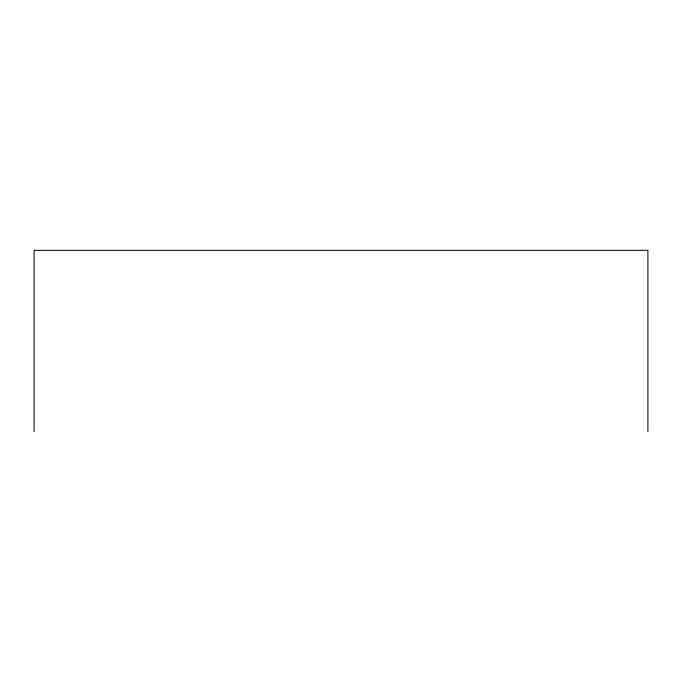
<?xml version="1.0" encoding="UTF-8"?>
<svg xmlns="http://www.w3.org/2000/svg" width="682" height="682" viewBox="0 0 682 682"><rect width="100%" height="100%" fill="white"/><g stroke="black" fill="none" stroke-linecap="round" stroke-linejoin="round"><path stroke-width="1.02" d="M647.9 431.672L647.9 250.328L34.1 250.328L34.1 431.672"/></g></svg>
